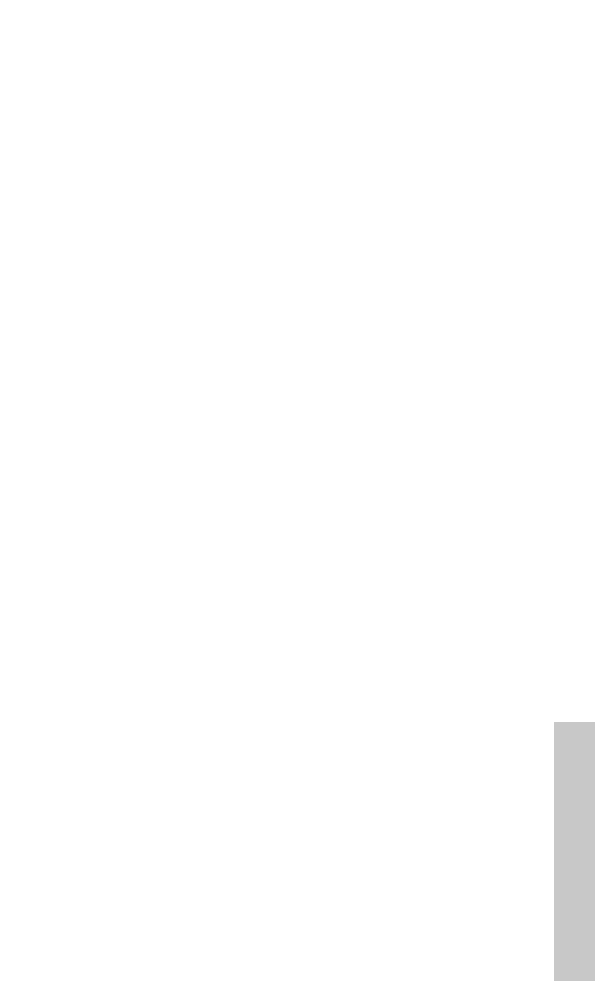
# Model space of a CAD drawing. Extents: x 23317406 to 24383751, y 42324270 to 43451021.
# Drawn here: x 24021108 to 24022203, y 43057005 to 43058843 of the extents above; entities that cross this region are included whole.
import ezdxf

# ---------------------------------------------------------------- set-up
doc = ezdxf.new("R2010")
doc.units = 0
doc.header["$MEASUREMENT"] = 0
doc.layers.get('0').update_dxf_attribs({"linetype": 'CONTINUOUS'})
doc.layers.add('FRAME', color=7, linetype='CONTINUOUS')
doc.layers.add('墙', color=7, linetype='CONTINUOUS')

# ---------------------------------------------------------------- blocks, each defined once
blk = doc.blocks.new('THTF')
blk.add_solid([(0.04891, 0.196), (0.04891, 0.01583), (0.22659, 0.196), (0.22659, 0.01583)])

msp = doc.modelspace()

# ---------------------------------------------------------------- linework, layer by layer
at = {"layer": '墙', "ltscale": 5000}
for start, end in [(67.1172342395, 67.1172342395), (66.2587266313, 66.2587266313), (64.4772342395, 64.4772342395), (64.9387266313, 64.9387266313)]:
    msp.add_arc((23850578.58196, 42857442.58139), 533172.67138, start, end, dxfattribs=at)
at = {"layer": '墙'}
for centre, start, end in [((23850634.74669, 42857737.27781), 79.4743453394, 79.4743453394), ((23850639.30178, 42857736.37231), 78.1227654233, 78.1227654233), ((23850644.55659, 42857735.23786), 77.5606287088, 77.5606287088), ((23850649.0789, 42857734.18074), 76.2090487927, 76.2090487927)]:
    msp.add_arc(centre, 530172.67138, start, end, dxfattribs=at)

# ---------------------------------------------------------------- block references
at = {"layer": 'FRAME', "xscale": 3020.581280893964, "yscale": 3020.581280893964, "zscale": 3020.581280893964}
msp.add_blockref('THTF', (24021988.29691, 43056899.82905), dxfattribs=at)

doc.saveas('drawing.dxf')
